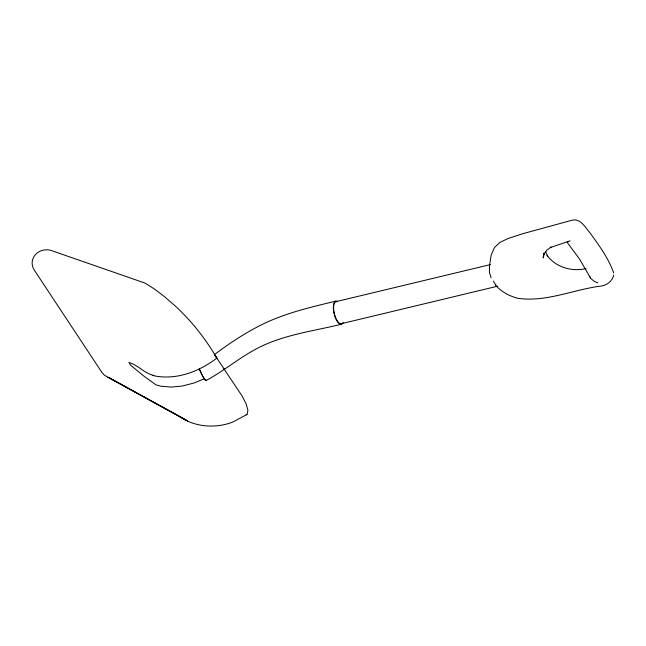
<?xml version="1.0" encoding="UTF-8"?>
<svg xmlns="http://www.w3.org/2000/svg" width="646" height="646" viewBox="0 0 646 646"><rect width="100%" height="100%" fill="white"/><g stroke="black" fill="none" stroke-linecap="round" stroke-linejoin="round"><path stroke-width="0.97" d="M543.924 253.159L543.173 257.996L544.32 253.264L543.803 254.435L546.694 250.277L551.127 247.038L550.303 247.555L570.095 240.829M152.868 375.52C175.413 380.696 199.081 371.765 216.911 358.046L215.215 355.332C204.265 337.244 191.071 320.577 175.502 306.236L164.827 296.902L154.483 289.037L145.075 283.11L52.326 250.874C39.551 245.9 26.575 258.675 34.634 270.626L101.858 372.346L104.466 375.245L187.558 420.869L109.707 378.128L178.861 416.185C194.478 427.176 215.352 428.815 232.988 421.991L247.022 414.433L247.919 410.355L246.215 404.049L242.016 395.877L223.839 368.737M613.692 275.075C612.602 280.639 607.652 284.7 602.266 285.887C574.108 289.23 545.967 302.651 517.276 298.202C508.959 295.795 501.005 291.677 495.393 284.934M205.816 379.711L205.194 379.856L202.892 376.666L199.436 369.334M199.186 369.011L203.902 378.532L205.452 380.446L206.122 380.284M214.456 355.114L214.278 354.759C228.313 344.116 242.985 334.345 258.65 326.254C282.867 313.593 309.595 307.488 335.96 301.093M205.921 380.631C223.088 371.434 238.091 358.724 255.251 349.446C281.809 334.911 312.276 331.382 341.241 324.292M246.126 414.853L247.022 414.433M204.079 378.847L194.075 382.973L182.398 386.017L171.198 387.099L160.935 386.187L156.114 384.935L143.864 376.109L130.726 365.281L128.885 362.495C138.091 364.893 144.446 373.63 153.813 375.415M336.082 301.625L490.475 264.577M341.12 323.759L497.468 286.235M586.003 268.558C571.944 271.998 555.681 267.258 547.017 255.34L547.727 256.196L545.725 251.997M568.658 241.701L567.422 241.806M597.905 282.908L594.473 281.495L590.573 278.337M216.911 358.046L214.924 355.51M107.753 377.425L110.474 378.403M567.099 242.274L579.527 259.046L590.024 277.118M223.605 368.382L224.251 369.132L215.707 356.56M491.105 277.772L489.393 272.208L489.595 265.32L491.235 254.685L494.618 247.361L499.891 242.428L507.893 238.592L522.323 233.836L571.444 220.391C580.415 217.54 585.316 227.618 590.129 233.045C599.141 245.504 608.597 258.352 613.676 272.959M590.573 278.337A11.604 7.607 -29.3 0 1 589.798 276.464M343.163 322.378A11.903 4.595 76.5 0 1 334.434 314.925A11.903 4.595 76.5 0 1 337.228 301.302M342.154 323.202A11.353 4.385 76.5 0 1 338.609 322.62L337.317 321.005A11.353 4.385 76.5 0 1 333.586 307.754A11.353 4.385 76.5 0 1 337.293 301.827M495.934 284.862A11.353 4.385 76.5 0 1 493.423 281.067"/></g></svg>
